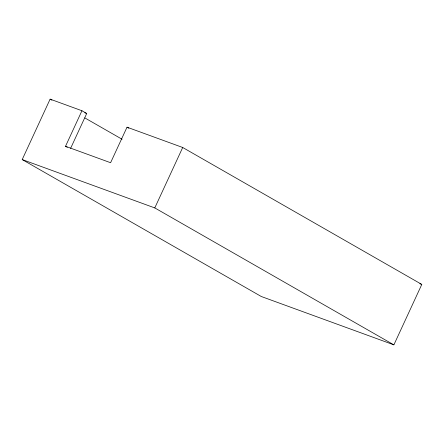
<?xml version="1.0" encoding="UTF-8"?>
<svg xmlns="http://www.w3.org/2000/svg" width="444" height="444" viewBox="0 0 444 444"><rect width="100%" height="100%" fill="white"/><g stroke="black" fill="none" stroke-linecap="round" stroke-linejoin="round"><path stroke-width="0.67" d="M81.94 110.745L65.518 146.287L110.595 162.726L127.023 127.184L182.706 147.491L421.8 284.432L393.878 344.86L261.294 296.509L22.2 159.568L50.122 99.14L81.94 110.745L86.724 113.481L70.585 148.407M393.878 344.86L154.784 207.92L182.706 147.491M84.782 112.776L86.724 113.481M419.858 283.722L421.8 284.432M22.2 159.568L154.784 207.92M127.023 127.184L128.816 128.211M84.843 117.921L122.094 139.261M50.122 99.14L51.926 100.172M65.518 146.287L67.31 147.319"/></g></svg>
